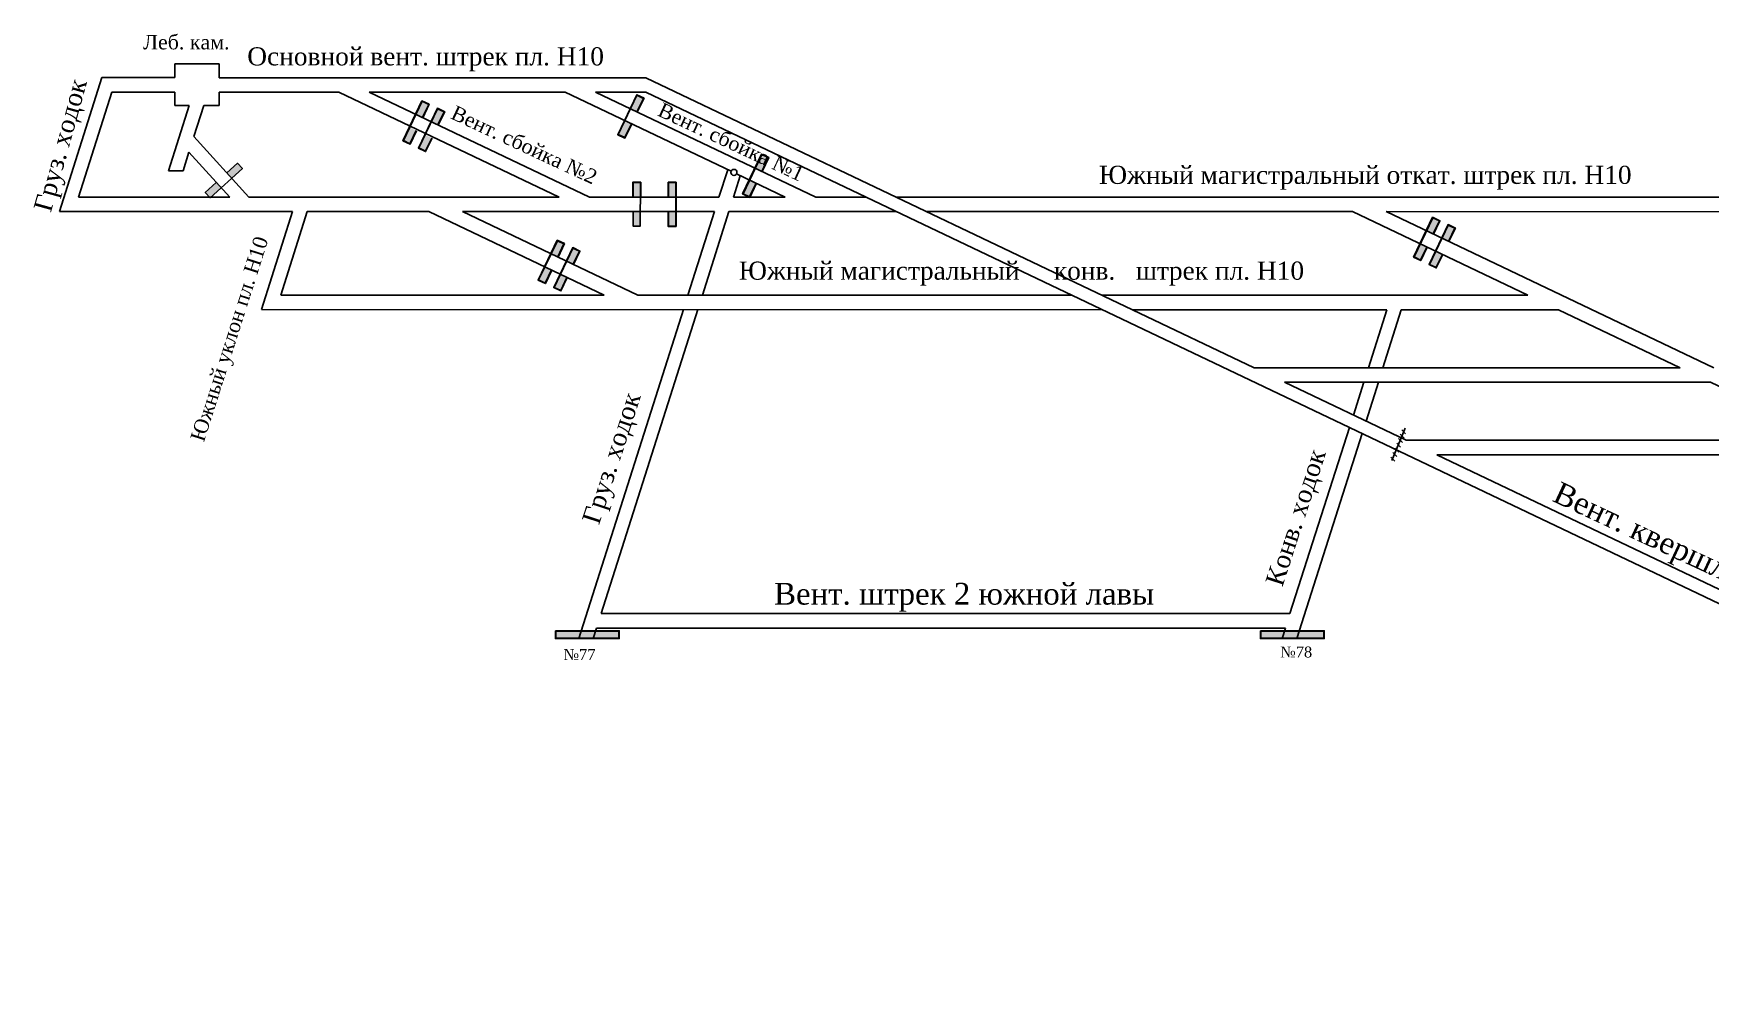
# Model space of a CAD drawing. Header units: millimetres. Extents: x -1207 to 162, y -504 to 324.
# Drawn here: x -1207.4 to -745, y -184.9 to 79.9 of the extents above; entities that cross this region are included whole.
import ezdxf

# ---------------------------------------------------------------- set-up
doc = ezdxf.new("R2010")
doc.units = ezdxf.units.MM
for name, color, linetype in [('Двери', 7, 'Continuous'), ('Номера перемычек', 7, 'Continuous'), ('Перемычки 01', 7, 'Continuous')]:
    doc.layers.add(name, color=color, linetype=linetype)
doc.styles.get("Standard").update_dxf_attribs({"font": 'TIMES.TTF', "height": 10})

msp = doc.modelspace()

# ---------------------------------------------------------------- hatches: boundary and pattern name
at = {"layer": 'Двери'}
h = msp.add_hatch(color=256, dxfattribs=at)
h.paths.add_polyline_path([(-1100.107, 56.704), (-1098.342, 60.405), (-1100.328, 61.352), (-1102.093, 57.651), (-1102.002, 57.608), (-1100.28, 61.219), (-1098.475, 60.358), (-1100.197, 56.747)])
h.paths.add_polyline_path([(-1103.724, 53.998), (-1102.002, 57.608), (-1102.093, 57.651), (-1103.814, 54.041)])
h.paths.add_polyline_path([(-1103.594, 49.393), (-1101.829, 53.094), (-1101.919, 53.137), (-1103.641, 49.527), (-1105.446, 50.388), (-1103.724, 53.998), (-1103.814, 54.041), (-1105.579, 50.34)])
h = msp.add_hatch(color=3, dxfattribs=at)
h.paths.add_polyline_path([(-1098.475, 60.358), (-1100.28, 61.219), (-1102.002, 57.608), (-1100.197, 56.747)])
h.paths.add_polyline_path([(-1105.446, 50.388), (-1103.641, 49.527), (-1101.919, 53.137), (-1103.724, 53.998)])
h = msp.add_hatch(color=256, dxfattribs=at)
h.paths.add_polyline_path([(-1040.855, 58.375), (-1039.09, 62.076), (-1041.075, 63.023), (-1042.84, 59.322), (-1042.75, 59.279), (-1041.028, 62.89), (-1039.223, 62.029), (-1040.945, 58.418)])
h.paths.add_polyline_path([(-1044.472, 55.669), (-1042.75, 59.279), (-1042.84, 59.322), (-1044.562, 55.712)])
h.paths.add_polyline_path([(-1044.341, 51.064), (-1042.576, 54.765), (-1042.667, 54.808), (-1044.389, 51.198), (-1046.194, 52.058), (-1044.472, 55.669), (-1044.562, 55.712), (-1046.327, 52.011)])
h = msp.add_hatch(color=3, dxfattribs=at)
h.paths.add_polyline_path([(-1039.223, 62.029), (-1041.028, 62.89), (-1042.75, 59.279), (-1040.945, 58.418)])
h.paths.add_polyline_path([(-1046.194, 52.058), (-1044.389, 51.198), (-1042.667, 54.808), (-1044.472, 55.669)])
h = msp.add_hatch(color=256, dxfattribs=at)
h.paths.add_polyline_path([(-1095.828, 54.662), (-1094.063, 58.362), (-1096.049, 59.309), (-1097.814, 55.609), (-1097.724, 55.566), (-1096.002, 59.176), (-1094.197, 58.315), (-1095.919, 54.705)])
h.paths.add_polyline_path([(-1099.446, 51.955), (-1097.724, 55.566), (-1097.814, 55.609), (-1099.536, 51.998)])
h.paths.add_polyline_path([(-1099.315, 47.35), (-1097.55, 51.051), (-1097.641, 51.094), (-1099.362, 47.484), (-1101.168, 48.345), (-1099.446, 51.955), (-1099.536, 51.998), (-1101.301, 48.298)])
h = msp.add_hatch(color=3, dxfattribs=at)
h.paths.add_polyline_path([(-1094.197, 58.315), (-1096.002, 59.176), (-1097.724, 55.566), (-1095.919, 54.705)])
h.paths.add_polyline_path([(-1101.168, 48.345), (-1099.362, 47.484), (-1097.641, 51.094), (-1099.446, 51.955)])
h = msp.add_hatch(color=256, dxfattribs=at)
h.paths.add_polyline_path([(-1006.437, 42.024), (-1004.672, 45.725), (-1006.658, 46.672), (-1008.423, 42.971), (-1008.332, 42.928), (-1006.61, 46.538), (-1004.805, 45.677), (-1006.527, 42.067)])
h.paths.add_polyline_path([(-1010.054, 39.318), (-1008.332, 42.928), (-1008.423, 42.971), (-1010.144, 39.361)])
h.paths.add_polyline_path([(-1009.924, 34.713), (-1008.159, 38.414), (-1008.249, 38.457), (-1009.971, 34.846), (-1011.776, 35.707), (-1010.054, 39.318), (-1010.144, 39.361), (-1011.909, 35.66)])
h = msp.add_hatch(color=3, dxfattribs=at)
h.paths.add_polyline_path([(-1004.805, 45.677), (-1006.61, 46.538), (-1008.332, 42.928), (-1006.527, 42.067)])
h.paths.add_polyline_path([(-1011.776, 35.707), (-1009.971, 34.846), (-1008.249, 38.457), (-1010.054, 39.318)])
h = msp.add_hatch(color=256, dxfattribs=at)
h.paths.add_polyline_path([(-1154.216, 41.542), (-1151.178, 44.296), (-1149.7, 42.666), (-1152.738, 39.912), (-1152.805, 39.986), (-1149.842, 42.673), (-1151.185, 44.154), (-1154.148, 41.468)])
h.paths.add_polyline_path([(-1155.769, 37.299), (-1152.805, 39.986), (-1152.738, 39.912), (-1155.701, 37.225)])
h.paths.add_polyline_path([(-1160.217, 36.101), (-1157.179, 38.855), (-1157.112, 38.781), (-1160.075, 36.094), (-1158.732, 34.613), (-1155.769, 37.299), (-1155.701, 37.225), (-1158.739, 34.471)])
h = msp.add_hatch(color=3, dxfattribs=at)
h.paths.add_polyline_path([(-1151.185, 44.154), (-1149.842, 42.673), (-1152.805, 39.986), (-1154.148, 41.468)])
h.paths.add_polyline_path([(-1158.732, 34.613), (-1160.075, 36.094), (-1157.112, 38.781), (-1155.769, 37.299)])
h = msp.add_hatch(color=256, dxfattribs=at)
h.paths.add_polyline_path([(-1042.203, 34.799), (-1042.202, 38.899), (-1040.002, 38.898), (-1040.003, 34.798), (-1040.103, 34.798), (-1040.102, 38.798), (-1042.102, 38.798), (-1042.103, 34.798)])
h.paths.add_polyline_path([(-1040.104, 30.798), (-1040.103, 34.798), (-1040.003, 34.798), (-1040.004, 30.798)])
h.paths.add_polyline_path([(-1042.205, 26.699), (-1042.204, 30.799), (-1042.104, 30.798), (-1042.105, 26.798), (-1040.105, 26.798), (-1040.104, 30.798), (-1040.004, 30.798), (-1040.005, 26.698)])
h = msp.add_hatch(color=3, dxfattribs=at)
h.paths.add_polyline_path([(-1042.102, 38.798), (-1040.102, 38.798), (-1040.103, 34.798), (-1042.103, 34.798)])
h.paths.add_polyline_path([(-1040.105, 26.798), (-1042.105, 26.798), (-1042.104, 30.798), (-1040.104, 30.798)])
h = msp.add_hatch(color=256, dxfattribs=at)
h.paths.add_polyline_path([(-1032.429, 34.785), (-1032.428, 38.885), (-1030.228, 38.885), (-1030.229, 34.785), (-1030.329, 34.785), (-1030.328, 38.785), (-1032.328, 38.785), (-1032.329, 34.785)])
h.paths.add_polyline_path([(-1030.33, 30.785), (-1030.329, 34.785), (-1030.229, 34.785), (-1030.23, 30.785)])
h.paths.add_polyline_path([(-1032.431, 26.685), (-1032.43, 30.785), (-1032.33, 30.785), (-1032.331, 26.785), (-1030.331, 26.785), (-1030.33, 30.785), (-1030.23, 30.785), (-1030.231, 26.685)])
h = msp.add_hatch(color=3, dxfattribs=at)
h.paths.add_polyline_path([(-1032.328, 38.785), (-1030.328, 38.785), (-1030.329, 34.785), (-1032.329, 34.785)])
h.paths.add_polyline_path([(-1030.331, 26.785), (-1032.331, 26.785), (-1032.33, 30.785), (-1030.33, 30.785)])
h = msp.add_hatch(color=256, dxfattribs=at)
h.paths.add_polyline_path([(-821.381, 24.59), (-819.616, 28.291), (-821.602, 29.238), (-823.367, 25.537), (-823.276, 25.494), (-821.555, 29.104), (-819.749, 28.243), (-821.471, 24.633)])
h.paths.add_polyline_path([(-824.998, 21.883), (-823.276, 25.494), (-823.367, 25.537), (-825.089, 21.926)])
h.paths.add_polyline_path([(-824.868, 17.279), (-823.103, 20.979), (-823.193, 21.022), (-824.915, 17.412), (-826.72, 18.273), (-824.998, 21.883), (-825.089, 21.926), (-826.854, 18.226)])
h = msp.add_hatch(color=3, dxfattribs=at)
h.paths.add_polyline_path([(-819.749, 28.243), (-821.555, 29.104), (-823.276, 25.494), (-821.471, 24.633)])
h.paths.add_polyline_path([(-826.72, 18.273), (-824.915, 17.412), (-823.193, 21.022), (-824.998, 21.883)])
h = msp.add_hatch(color=256, dxfattribs=at)
h.paths.add_polyline_path([(-817.103, 22.547), (-815.338, 26.248), (-817.323, 27.195), (-819.088, 23.494), (-818.998, 23.451), (-817.276, 27.061), (-815.471, 26.2), (-817.193, 22.59)])
h.paths.add_polyline_path([(-820.72, 19.841), (-818.998, 23.451), (-819.088, 23.494), (-820.81, 19.884)])
h.paths.add_polyline_path([(-820.589, 15.236), (-818.824, 18.937), (-818.915, 18.98), (-820.637, 15.369), (-822.442, 16.23), (-820.72, 19.841), (-820.81, 19.884), (-822.575, 16.183)])
h = msp.add_hatch(color=3, dxfattribs=at)
h.paths.add_polyline_path([(-815.471, 26.2), (-817.276, 27.061), (-818.998, 23.451), (-817.193, 22.59)])
h.paths.add_polyline_path([(-822.442, 16.23), (-820.637, 15.369), (-818.915, 18.98), (-820.72, 19.841)])
h = msp.add_hatch(color=256, dxfattribs=at)
h.paths.add_polyline_path([(-1062.807, 18.253), (-1061.042, 21.954), (-1063.028, 22.901), (-1064.793, 19.2), (-1064.703, 19.157), (-1062.981, 22.768), (-1061.176, 21.907), (-1062.897, 18.296)])
h.paths.add_polyline_path([(-1066.424, 15.547), (-1064.703, 19.157), (-1064.793, 19.2), (-1066.515, 15.59)])
h.paths.add_polyline_path([(-1066.294, 10.942), (-1064.529, 14.643), (-1064.619, 14.686), (-1066.341, 11.076), (-1068.146, 11.936), (-1066.424, 15.547), (-1066.515, 15.59), (-1068.28, 11.889)])
h = msp.add_hatch(color=3, dxfattribs=at)
h.paths.add_polyline_path([(-1061.176, 21.907), (-1062.981, 22.768), (-1064.703, 19.157), (-1062.897, 18.296)])
h.paths.add_polyline_path([(-1068.146, 11.936), (-1066.341, 11.076), (-1064.619, 14.686), (-1066.424, 15.547)])
h = msp.add_hatch(color=256, dxfattribs=at)
h.paths.add_polyline_path([(-1058.529, 16.21), (-1056.764, 19.911), (-1058.749, 20.858), (-1060.514, 17.158), (-1060.424, 17.114), (-1058.702, 20.725), (-1056.897, 19.864), (-1058.619, 16.254)])
h.paths.add_polyline_path([(-1062.146, 13.504), (-1060.424, 17.114), (-1060.514, 17.158), (-1062.236, 13.547)])
h.paths.add_polyline_path([(-1062.015, 8.899), (-1060.251, 12.6), (-1060.341, 12.643), (-1062.063, 9.033), (-1063.868, 9.894), (-1062.146, 13.504), (-1062.236, 13.547), (-1064.001, 9.846)])
h = msp.add_hatch(color=3, dxfattribs=at)
h.paths.add_polyline_path([(-1056.897, 19.864), (-1058.702, 20.725), (-1060.424, 17.114), (-1058.619, 16.254)])
h.paths.add_polyline_path([(-1063.868, 9.894), (-1062.063, 9.033), (-1060.341, 12.643), (-1062.146, 13.504)])
at = {"layer": 'Перемычки 01'}
h = msp.add_hatch(color=256, dxfattribs=at)
h.paths.add_polyline_path([(-1063.524, -84.863), (-1063.524, -87.012), (-1045.923, -87.012), (-1045.923, -84.863)])
h.paths.add_polyline_path([(-1046.05, -84.99), (-1046.05, -86.885), (-1063.397, -86.885), (-1063.397, -84.99)], flags=16)
for points in [[(-1063.397, -84.99), (-1063.397, -86.885), (-1046.05, -86.885), (-1046.05, -84.99)], [(-868.986, -84.99), (-868.986, -86.885), (-851.639, -86.885), (-851.639, -84.99)]]:
    msp.add_hatch(color=3, dxfattribs=at).paths.add_polyline_path(points)
h = msp.add_hatch(color=256, dxfattribs=at)
h.paths.add_polyline_path([(-869.113, -84.863), (-869.113, -87.012), (-851.512, -87.012), (-851.512, -84.863)])
h.paths.add_polyline_path([(-851.639, -84.99), (-851.639, -86.885), (-868.986, -86.885), (-868.986, -84.99)], flags=16)

# ---------------------------------------------------------------- linework, layer by layer
for p, q in [((-1168.517, 71.554), (-1156.218, 71.554)), ((-1168.517, 71.554), (-1168.517, 67.748)), ((-1156.218, 71.554), (-1156.218, 67.747)), ((-1188.596, 67.748), (-1200.288, 30.787)), ((-1188.596, 67.748), (-1168.517, 67.748)), ((-1184.596, 67.748), (-1184.596, 67.748)), ((-1156.218, 67.747), (-1038.612, 67.747)), ((-1038.612, 67.747), (-870.826, -12.274)), ((-1185.862, 63.748), (-1195.023, 34.789)), ((-1185.862, 63.748), (-1168.517, 63.748)), ((-1168.517, 63.748), (-1168.517, 60.067)), ((-1156.218, 63.747), (-1139.401, 63.747)), ((-1156.218, 63.747), (-1156.218, 60.067)), ((-1139.401, 63.747), (-1123.243, 63.747)), ((-1123.244, 63.747), (-1062.516, 34.785)), ((-1114.856, 63.747), (-1054.128, 34.785)), ((-1114.856, 63.747), (-1060.851, 63.747)), ((-1067.353, 63.747), (-1060.851, 63.747)), ((-1060.851, 63.747), (-1015.098, 41.927)), ((-1052.464, 63.747), (-991.735, 34.784)), ((-1052.464, 63.747), (-1038.612, 63.747)), ((-1044.814, 63.748), (-1038.612, 63.747)), ((-1038.612, 63.747), (-517.21, -184.921)), ((-1164.508, 60.067), (-1170.196, 42.085)), ((-1164.508, 60.067), (-1168.517, 60.067)), ((-1160.508, 60.067), (-1163.226, 51.475)), ((-1156.218, 60.067), (-1160.508, 60.067)), ((-1163.226, 51.475), (-1148.09, 34.788)), ((-1164.58, 47.193), (-1166.196, 42.085)), ((-1164.58, 47.193), (-1153.328, 34.788)), ((-1170.196, 42.085), (-1166.196, 42.085)), ((-1016.012, 42.363), (-1018.41, 34.785)), ((-1012.537, 40.705), (-1014.41, 34.785)), ((-1013.572, 41.199), (-1000.123, 34.784)), ((-1195.023, 34.789), (-1153.328, 34.788)), ((-1148.09, 34.788), (-1062.516, 34.785)), ((-1054.129, 34.785), (-1018.41, 34.785)), ((-1014.41, 34.785), (-1000.123, 34.784)), ((-1006.625, 34.785), (-1000.123, 34.784)), ((-991.735, 34.784), (-977.883, 34.784)), ((-969.495, 34.784), (-710.575, 34.776)), ((-1200.288, 30.787), (-1136.002, 30.785)), ((-1136.002, 30.785), (-1144.553, 3.755)), ((-1132.002, 30.785), (-1139.288, 7.754)), ((-1132.002, 30.785), (-1098.393, 30.785)), ((-1098.393, 30.785), (-1050.077, 7.742)), ((-1089.151, 30.784), (-1040.834, 7.741)), ((-1089.151, 30.784), (-1019.675, 30.784)), ((-1019.675, 30.784), (-1026.963, 7.745)), ((-1015.675, 30.784), (-1022.963, 7.745)), ((-1015.675, 30.784), (-969.494, 30.783)), ((-961.107, 30.783), (-843.683, 30.781)), ((-843.683, 30.781), (-795.322, 7.717)), ((-834.39, 30.781), (-744.081, -12.29)), ((-834.39, 30.781), (-711.48, 30.776)), ((-1139.288, 7.754), (-1050.086, 7.746)), ((-1040.834, 7.741), (-921.162, 7.732)), ((-912.772, 7.731), (-795.322, 7.717)), ((-1144.613, 3.755), (-912.772, 3.731)), ((-1028.228, 3.746), (-1057.064, -87.012)), ((-1024.229, 3.745), (-1050.947, -80.089)), ((-904.383, 3.73), (-834.243, 3.722)), ((-834.243, 3.722), (-839.304, -12.278)), ((-830.243, 3.721), (-835.304, -12.278)), ((-830.243, 3.721), (-811.659, 3.719)), ((-811.659, 3.719), (-786.933, 3.716)), ((-786.933, 3.716), (-753.375, -12.289)), ((-870.826, -12.274), (-807.906, -12.282)), ((-807.906, -12.282), (-753.375, -12.289)), ((-862.436, -16.275), (-799.517, -16.283)), ((-862.436, -16.275), (-828.879, -32.279)), ((-840.569, -16.278), (-843.435, -25.337)), ((-836.57, -16.278), (-839.96, -26.995)), ((-799.517, -16.283), (-744.986, -16.29)), ((-744.986, -16.29), (-711.429, -32.294)), ((-844.535, -28.813), (-860.961, -80.113)), ((-841.059, -30.47), (-859.048, -87.012)), ((-829.154, -28.934), (-832.872, -37.829)), ((-830.988, -31.828), (-829.936, -32.929)), ((-830.536, -30.632), (-829.484, -31.732)), ((-830.109, -29.431), (-829.057, -30.531)), ((-828.879, -32.279), (-711.429, -32.294)), ((-833.093, -36.957), (-832.041, -38.058)), ((-832.557, -35.673), (-831.504, -36.774)), ((-832.024, -34.443), (-830.972, -35.544)), ((-831.521, -33.058), (-830.469, -34.159)), ((-820.49, -36.28), (-703.945, -36.295)), ((-820.49, -36.28), (-604.26, -139.405)), ((-1050.947, -80.089), (-860.961, -80.113)), ((-1052.212, -84.089), (-1053.137, -87.012)), ((-1052.212, -84.089), (-862.227, -84.113)), ((-862.227, -84.113), (-863.144, -87.012))]:
    msp.add_line(p, q)
msp.add_circle((-1014.317, 41.6), 0.847)
at = {"layer": 'Двери'}
for points in [[(-1101.829, 53.094), (-1103.594, 49.393), (-1105.579, 50.34), (-1100.328, 61.352), (-1098.342, 60.405), (-1100.107, 56.704)], [(-1101.919, 53.137), (-1103.641, 49.527), (-1105.446, 50.388), (-1100.28, 61.219), (-1098.475, 60.358), (-1100.197, 56.747)], [(-1042.576, 54.765), (-1044.341, 51.064), (-1046.327, 52.011), (-1041.075, 63.023), (-1039.09, 62.076), (-1040.855, 58.375)], [(-1042.667, 54.808), (-1044.389, 51.198), (-1046.194, 52.058), (-1041.028, 62.89), (-1039.223, 62.029), (-1040.945, 58.418)], [(-1097.55, 51.051), (-1099.315, 47.35), (-1101.301, 48.298), (-1096.049, 59.309), (-1094.063, 58.362), (-1095.828, 54.662)], [(-1097.641, 51.094), (-1099.362, 47.484), (-1101.168, 48.345), (-1096.002, 59.176), (-1094.197, 58.315), (-1095.919, 54.705)], [(-1008.159, 38.414), (-1009.924, 34.713), (-1011.909, 35.66), (-1006.658, 46.672), (-1004.672, 45.725), (-1006.437, 42.024)], [(-1008.249, 38.457), (-1009.971, 34.846), (-1011.776, 35.707), (-1006.61, 46.538), (-1004.805, 45.677), (-1006.527, 42.067)], [(-1157.112, 38.781), (-1160.075, 36.094), (-1158.732, 34.613), (-1149.842, 42.673), (-1151.185, 44.154), (-1154.148, 41.468)], [(-1040.003, 34.803), (-1040.002, 38.898), (-1042.202, 38.899), (-1042.203, 34.799)], [(-1042.104, 30.798), (-1042.105, 26.798), (-1040.105, 26.798), (-1040.102, 38.798), (-1042.102, 38.798), (-1042.103, 34.798)], [(-1032.43, 30.785), (-1032.431, 26.685), (-1030.231, 26.685), (-1030.228, 38.885), (-1032.428, 38.885), (-1032.429, 34.785)], [(-1032.33, 30.785), (-1032.331, 26.785), (-1030.331, 26.785), (-1030.328, 38.785), (-1032.328, 38.785), (-1032.329, 34.785)], [(-823.103, 20.979), (-824.868, 17.279), (-826.854, 18.226), (-821.602, 29.238), (-819.616, 28.291), (-821.381, 24.59)], [(-823.193, 21.022), (-824.915, 17.412), (-826.72, 18.273), (-821.555, 29.104), (-819.749, 28.243), (-821.471, 24.633)], [(-818.824, 18.937), (-820.589, 15.236), (-822.575, 16.183), (-817.323, 27.195), (-815.338, 26.248), (-817.103, 22.547)], [(-818.915, 18.98), (-820.637, 15.369), (-822.442, 16.23), (-817.276, 27.061), (-815.471, 26.2), (-817.193, 22.59)], [(-1064.529, 14.643), (-1066.294, 10.942), (-1068.28, 11.889), (-1063.028, 22.901), (-1061.042, 21.954), (-1062.807, 18.253)], [(-1064.619, 14.686), (-1066.341, 11.076), (-1068.146, 11.936), (-1062.981, 22.768), (-1061.176, 21.907), (-1062.897, 18.296)], [(-1060.251, 12.6), (-1062.015, 8.899), (-1064.001, 9.846), (-1058.749, 20.858), (-1056.764, 19.911), (-1058.529, 16.21)], [(-1060.341, 12.643), (-1062.063, 9.033), (-1063.868, 9.894), (-1058.702, 20.725), (-1056.897, 19.864), (-1058.619, 16.254)]]:
    msp.add_lwpolyline(points, dxfattribs=at)
at = {"layer": 'Перемычки 01'}
for points in [[(-1063.524, -84.863), (-1045.923, -84.863), (-1045.923, -87.012), (-1063.524, -87.012)], [(-1063.397, -84.99), (-1046.05, -84.99), (-1046.05, -86.885), (-1063.397, -86.885)], [(-869.113, -84.863), (-851.512, -84.863), (-851.512, -87.012), (-869.113, -87.012)], [(-868.986, -84.99), (-851.639, -84.99), (-851.639, -86.885), (-868.986, -86.885)]]:
    msp.add_lwpolyline(points, close=True, dxfattribs=at)

# ---------------------------------------------------------------- texts
for s, height, p in [('Леб. кам.', 4, (-1177.219, 75.553)), ('Основной вент. штрек пл. Н10', 5, (-1148.502, 71.127)), ('Южный магистральный откат. штрек пл. Н10', 5, (-913.634, 38.436)), ('Южный магистральный     конв.   штрек пл. Н10', 5, (-1012.943, 12.005)), ('Вент. штрек 2 южной лавы', 6, (-1003.214, -77.633))]:
    msp.add_text(s, height=height).set_placement(p)
for s, height, rotation, p in [('Груз. ходок', 5, 74.50185, (-1202.686, 30.377)), ('Вент. сбойка №2', 4, 335, (-1092.678, 56.605)), ('Вент. сбойка №1', 4, 335, (-1035.635, 57.406)), ('Южный уклон пл. Н10', 4, 72.36153, (-1160.48, -32.947)), ('Груз. ходок', 5, 72, (-1051.523, -55.807)), ('Конв. ходок', 5, 72, (-863.057, -72.92)), ('Вент. квершлаг пл. Н10', 6, 335, (-788.894, -48.956))]:
    msp.add_text(s, height=height, rotation=rotation).set_placement(p)
at = {"layer": 'Номера перемычек', "color": 7}
for s, p in [('№77', (-1061.323, -92.925)), ('№78', (-863.671, -92.214))]:
    msp.add_text(s, height=3, dxfattribs=at).set_placement(p)

doc.saveas('drawing.dxf')
